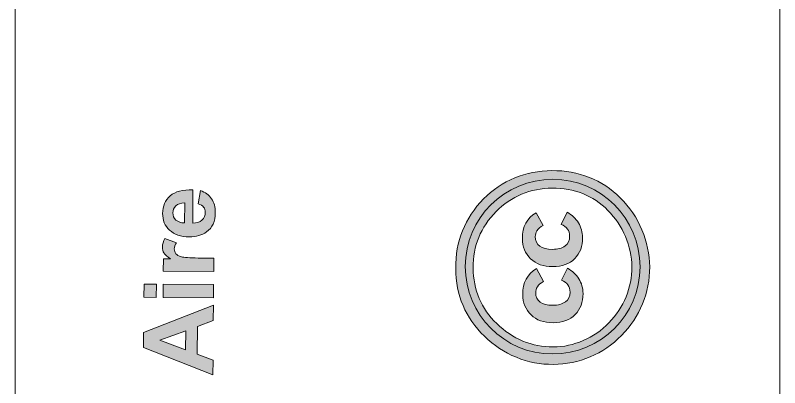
# Model space of a CAD drawing. Header units: inches. Extents: x -141 to 256, y 168 to 398.
# Drawn here: x 138.2 to 193.7, y 256.2 to 283.2 of the extents above; entities that cross this region are included whole.
import ezdxf

# ---------------------------------------------------------------- set-up
doc = ezdxf.new("R2010")
doc.units = ezdxf.units.IN
doc.header["$MEASUREMENT"] = 0
for name, color, linetype in [('Capa 1', 7, 'Continuous'), ('corte exterior', 1, 'Continuous'), ('graba raster', 2, 'Continuous')]:
    doc.layers.add(name, color=color, linetype=linetype)

# ---------------------------------------------------------------- blocks, each defined once
blk = doc.blocks.new('block 25')
at = {"layer": 'Capa 1', "true_color": 0x686868}
h = blk.add_hatch(color=251, dxfattribs=at)
h.dxf.hatch_style = 2
edge = h.paths.add_edge_path()
edge.add_spline(control_points=[(170.135, 264.858), (170.121, 266.827), (170.797, 268.51), (172.162, 269.902), (172.819, 270.569), (173.572, 271.078), (174.42, 271.427), (175.269, 271.777), (176.17, 271.956), (177.126, 271.963), (178.09, 271.97), (178.995, 271.806), (179.839, 271.473), (180.685, 271.14), (181.433, 270.644), (182.083, 269.986), (182.766, 269.304), (183.291, 268.528), (183.658, 267.659), (184.025, 266.789), (184.211, 265.89), (184.219, 264.959), (184.225, 264.028), (184.054, 263.136), (183.704, 262.283), (183.353, 261.43), (182.844, 260.663), (182.173, 259.984), (181.503, 259.304), (180.746, 258.785), (179.902, 258.427), (179.057, 258.069), (178.166, 257.887), (177.227, 257.88), (176.297, 257.873), (175.401, 258.045), (174.539, 258.395), (173.677, 258.745), (172.904, 259.258), (172.22, 259.932), (170.844, 261.263), (170.149, 262.904), (170.135, 264.858)], knot_values=[0, 0, 0, 0, 1, 1, 1, 2, 2, 2, 3, 3, 3, 4, 4, 4, 5, 5, 5, 6, 6, 6, 7, 7, 7, 8, 8, 8, 9, 9, 9, 10, 10, 10, 11, 11, 11, 12, 12, 12, 13, 13, 13, 14, 14, 14, 14], degree=3, periodic=1)
edge = h.paths.add_edge_path()
edge.add_spline(control_points=[(171.405, 264.892), (171.417, 263.283), (171.988, 261.933), (173.119, 260.842), (173.685, 260.293), (174.318, 259.872), (175.02, 259.579), (175.722, 259.286), (176.455, 259.143), (177.218, 259.149), (177.972, 259.154), (178.698, 259.308), (179.396, 259.61), (180.094, 259.914), (180.716, 260.343), (181.261, 260.9), (181.806, 261.458), (182.22, 262.085), (182.505, 262.783), (182.789, 263.481), (182.928, 264.211), (182.923, 264.974), (182.917, 265.729), (182.766, 266.459), (182.467, 267.165), (182.168, 267.871), (181.741, 268.507), (181.184, 269.074), (180.103, 270.164), (178.754, 270.703), (177.135, 270.691), (176.356, 270.685), (175.619, 270.538), (174.925, 270.248), (174.232, 269.959), (173.615, 269.539), (173.073, 268.991), (171.95, 267.851), (171.394, 266.486), (171.405, 264.892)], knot_values=[0, 0, 0, 0, 1, 1, 1, 2, 2, 2, 3, 3, 3, 4, 4, 4, 5, 5, 5, 6, 6, 6, 7, 7, 7, 8, 8, 8, 9, 9, 9, 10, 10, 10, 11, 11, 11, 12, 12, 12, 13, 13, 13, 13], degree=3, periodic=1)
edge = h.paths.add_edge_path()
edge.add_spline(control_points=[(176.009, 264.837), (176.009, 264.837), (176.506, 263.897), (176.506, 263.897), (176.297, 263.795), (176.151, 263.671), (176.068, 263.523), (175.986, 263.376), (175.944, 263.239), (175.945, 263.113), (175.95, 262.485), (176.367, 262.173), (177.197, 262.179), (177.574, 262.182), (177.875, 262.263), (178.101, 262.424), (178.326, 262.585), (178.438, 262.821), (178.435, 263.131), (178.433, 263.542), (178.229, 263.829), (177.825, 263.994), (177.825, 263.994), (178.26, 264.865), (178.26, 264.865), (178.605, 264.683), (178.877, 264.429), (179.076, 264.104), (179.276, 263.778), (179.376, 263.419), (179.379, 263.024), (179.384, 262.395), (179.195, 261.887), (178.811, 261.498), (178.429, 261.11), (177.893, 260.914), (177.206, 260.909), (176.535, 260.904), (176.002, 261.095), (175.605, 261.482), (175.209, 261.869), (175.007, 262.36), (175.004, 262.955), (174.996, 263.828), (175.332, 264.455), (176.009, 264.837)], knot_values=[0, 0, 0, 0, 1, 1, 1, 2, 2, 2, 3, 3, 3, 4, 4, 4, 5, 5, 5, 6, 6, 6, 7, 7, 7, 8, 8, 8, 9, 9, 9, 10, 10, 10, 11, 11, 11, 12, 12, 12, 13, 13, 13, 14, 14, 14, 15, 15, 15, 15], degree=3, periodic=1)
edge = h.paths.add_edge_path()
edge.add_spline(control_points=[(175.98, 268.898), (175.98, 268.898), (176.477, 267.971), (176.477, 267.971), (176.268, 267.869), (176.122, 267.745), (176.039, 267.597), (175.957, 267.45), (175.916, 267.309), (175.917, 267.175), (175.921, 266.546), (176.338, 266.235), (177.168, 266.24), (177.545, 266.243), (177.846, 266.325), (178.072, 266.486), (178.297, 266.647), (178.409, 266.882), (178.406, 267.193), (178.404, 267.603), (178.2, 267.891), (177.797, 268.056), (177.797, 268.056), (178.231, 268.939), (178.231, 268.939), (178.576, 268.749), (178.848, 268.49), (179.047, 268.166), (179.246, 267.84), (179.348, 267.485), (179.35, 267.099), (179.355, 266.462), (179.166, 265.951), (178.783, 265.567), (178.4, 265.182), (177.864, 264.988), (177.178, 264.983), (176.507, 264.978), (175.973, 265.17), (175.577, 265.557), (175.18, 265.944), (174.979, 266.435), (174.975, 267.03), (174.967, 267.902), (175.303, 268.525), (175.98, 268.898)], knot_values=[0, 0, 0, 0, 1, 1, 1, 2, 2, 2, 3, 3, 3, 4, 4, 4, 5, 5, 5, 6, 6, 6, 7, 7, 7, 8, 8, 8, 9, 9, 9, 10, 10, 10, 11, 11, 11, 12, 12, 12, 13, 13, 13, 14, 14, 14, 15, 15, 15, 15], degree=3, periodic=1)
at = {"layer": 'Capa 1', "lineweight": 0}
for points, knots in [([(170.135, 264.858), (170.121, 266.827), (170.797, 268.51), (172.162, 269.902), (172.819, 270.569), (173.572, 271.078), (174.42, 271.427), (175.269, 271.777), (176.17, 271.956), (177.126, 271.963), (178.09, 271.97), (178.995, 271.806), (179.839, 271.473), (180.685, 271.14), (181.433, 270.644), (182.083, 269.986), (182.766, 269.304), (183.291, 268.528), (183.658, 267.659), (184.025, 266.789), (184.211, 265.89), (184.219, 264.959), (184.225, 264.028), (184.054, 263.136), (183.704, 262.283), (183.353, 261.43), (182.844, 260.663), (182.173, 259.984), (181.503, 259.304), (180.746, 258.785), (179.902, 258.427), (179.057, 258.069), (178.166, 257.887), (177.227, 257.88), (176.297, 257.873), (175.401, 258.045), (174.539, 258.395), (173.677, 258.745), (172.904, 259.258), (172.22, 259.932), (170.844, 261.263), (170.149, 262.904), (170.135, 264.858)], [0, 0, 0, 0, 1, 1, 1, 2, 2, 2, 3, 3, 3, 4, 4, 4, 5, 5, 5, 6, 6, 6, 7, 7, 7, 8, 8, 8, 9, 9, 9, 10, 10, 10, 11, 11, 11, 12, 12, 12, 13, 13, 13, 14, 14, 14, 14]), ([(177.167, 258.638), (173.662, 258.644), (170.826, 261.489), (170.831, 264.994), (170.837, 268.498), (173.682, 271.335), (177.187, 271.329), (180.691, 271.323), (183.528, 268.478), (183.522, 264.973), (183.516, 261.469), (180.671, 258.633), (177.167, 258.638)], [0, 0, 0, 0, 1, 1, 1, 2, 2, 2, 3, 3, 3, 4, 4, 4, 4]), ([(171.405, 264.892), (171.417, 263.283), (171.988, 261.933), (173.119, 260.842), (173.685, 260.293), (174.318, 259.872), (175.02, 259.579), (175.722, 259.286), (176.455, 259.143), (177.218, 259.149), (177.972, 259.154), (178.698, 259.308), (179.396, 259.61), (180.094, 259.914), (180.716, 260.343), (181.261, 260.9), (181.806, 261.458), (182.22, 262.085), (182.505, 262.783), (182.789, 263.481), (182.928, 264.211), (182.923, 264.974), (182.917, 265.729), (182.766, 266.459), (182.467, 267.165), (182.168, 267.871), (181.741, 268.507), (181.184, 269.074), (180.103, 270.164), (178.754, 270.703), (177.135, 270.691), (176.356, 270.685), (175.619, 270.538), (174.925, 270.248), (174.232, 269.959), (173.615, 269.539), (173.073, 268.991), (171.95, 267.851), (171.394, 266.486), (171.405, 264.892)], [0, 0, 0, 0, 1, 1, 1, 2, 2, 2, 3, 3, 3, 4, 4, 4, 5, 5, 5, 6, 6, 6, 7, 7, 7, 8, 8, 8, 9, 9, 9, 10, 10, 10, 11, 11, 11, 12, 12, 12, 13, 13, 13, 13]), ([(175.98, 268.898), (175.98, 268.898), (176.477, 267.971), (176.477, 267.971), (176.268, 267.869), (176.122, 267.745), (176.039, 267.597), (175.957, 267.45), (175.916, 267.309), (175.917, 267.175), (175.921, 266.546), (176.338, 266.235), (177.168, 266.24), (177.545, 266.243), (177.846, 266.325), (178.072, 266.486), (178.297, 266.647), (178.409, 266.882), (178.406, 267.193), (178.404, 267.603), (178.2, 267.891), (177.797, 268.056), (177.797, 268.056), (178.231, 268.939), (178.231, 268.939), (178.576, 268.749), (178.848, 268.49), (179.047, 268.166), (179.246, 267.84), (179.348, 267.485), (179.35, 267.099), (179.355, 266.462), (179.166, 265.951), (178.783, 265.567), (178.4, 265.182), (177.864, 264.988), (177.178, 264.983), (176.507, 264.978), (175.973, 265.17), (175.577, 265.557), (175.18, 265.944), (174.979, 266.435), (174.975, 267.03), (174.967, 267.902), (175.303, 268.525), (175.98, 268.898)], [0, 0, 0, 0, 1, 1, 1, 2, 2, 2, 3, 3, 3, 4, 4, 4, 5, 5, 5, 6, 6, 6, 7, 7, 7, 8, 8, 8, 9, 9, 9, 10, 10, 10, 11, 11, 11, 12, 12, 12, 13, 13, 13, 14, 14, 14, 15, 15, 15, 15]), ([(176.009, 264.837), (176.009, 264.837), (176.506, 263.897), (176.506, 263.897), (176.297, 263.795), (176.151, 263.671), (176.068, 263.523), (175.986, 263.376), (175.944, 263.239), (175.945, 263.113), (175.95, 262.485), (176.367, 262.173), (177.197, 262.179), (177.574, 262.182), (177.875, 262.263), (178.101, 262.424), (178.326, 262.585), (178.438, 262.821), (178.435, 263.131), (178.433, 263.542), (178.229, 263.829), (177.825, 263.994), (177.825, 263.994), (178.26, 264.865), (178.26, 264.865), (178.605, 264.683), (178.877, 264.429), (179.076, 264.104), (179.276, 263.778), (179.376, 263.419), (179.379, 263.024), (179.384, 262.395), (179.195, 261.887), (178.811, 261.498), (178.429, 261.11), (177.893, 260.914), (177.206, 260.909), (176.535, 260.904), (176.002, 261.095), (175.605, 261.482), (175.209, 261.869), (175.007, 262.36), (175.004, 262.955), (174.996, 263.828), (175.332, 264.455), (176.009, 264.837)], [0, 0, 0, 0, 1, 1, 1, 2, 2, 2, 3, 3, 3, 4, 4, 4, 5, 5, 5, 6, 6, 6, 7, 7, 7, 8, 8, 8, 9, 9, 9, 10, 10, 10, 11, 11, 11, 12, 12, 12, 13, 13, 13, 14, 14, 14, 15, 15, 15, 15])]:
    blk.add_open_spline(points, degree=3, knots=knots, dxfattribs=at)

msp = doc.modelspace()

# ---------------------------------------------------------------- hatches: boundary and pattern name
at = {"layer": 'graba raster', "true_color": 0x575756}
h = msp.add_hatch(color=251, dxfattribs=at)
h.dxf.hatch_style = 2
edge = h.paths.add_edge_path()
edge.add_spline(control_points=[(151.44, 269.548), (151.44, 269.548), (151.61, 270.512), (151.61, 270.512), (151.962, 270.385), (152.231, 270.187), (152.413, 269.918), (152.596, 269.649), (152.686, 269.314), (152.683, 268.912), (152.678, 268.275), (152.466, 267.806), (152.049, 267.504), (151.714, 267.265), (151.292, 267.148), (150.785, 267.152), (150.178, 267.156), (149.705, 267.318), (149.363, 267.638), (149.023, 267.957), (148.854, 268.36), (148.858, 268.844), (148.862, 269.389), (149.045, 269.817), (149.407, 270.129), (149.768, 270.441), (150.32, 270.587), (151.062, 270.567), (151.062, 270.567), (151.043, 268.142), (151.043, 268.142), (151.331, 268.147), (151.554, 268.223), (151.715, 268.371), (151.876, 268.519), (151.957, 268.705), (151.959, 268.927), (151.96, 269.079), (151.919, 269.207), (151.837, 269.311), (151.756, 269.415), (151.624, 269.494), (151.44, 269.548)], knot_values=[0, 0, 0, 0, 1, 1, 1, 2, 2, 2, 3, 3, 3, 4, 4, 4, 5, 5, 5, 6, 6, 6, 7, 7, 7, 8, 8, 8, 9, 9, 9, 10, 10, 10, 11, 11, 11, 12, 12, 12, 13, 13, 13, 14, 14, 14, 14], degree=3, periodic=1)
edge = h.paths.add_edge_path()
edge.add_spline(control_points=[(150.462, 269.611), (150.182, 269.606), (149.969, 269.536), (149.822, 269.399), (149.675, 269.262), (149.601, 269.095), (149.599, 268.898), (149.598, 268.686), (149.673, 268.511), (149.827, 268.372), (149.979, 268.234), (150.188, 268.164), (150.451, 268.164), (150.451, 268.164), (150.462, 269.611), (150.462, 269.611)], knot_values=[0, 0, 0, 0, 1, 1, 1, 2, 2, 2, 3, 3, 3, 4, 4, 4, 5, 5, 5, 5], degree=3, periodic=1)
h = msp.add_hatch(color=251, dxfattribs=at)
h.dxf.hatch_style = 2
edge = h.paths.add_edge_path()
edge.add_spline(control_points=[(152.575, 265.602), (152.575, 265.602), (152.567, 264.634), (152.567, 264.634), (152.567, 264.634), (148.909, 264.662), (148.909, 264.662), (148.909, 264.662), (148.916, 265.561), (148.916, 265.561), (148.916, 265.561), (149.435, 265.557), (149.435, 265.557), (149.191, 265.712), (149.031, 265.852), (148.953, 265.976), (148.876, 266.099), (148.838, 266.239), (148.839, 266.395), (148.841, 266.615), (148.903, 266.827), (149.027, 267.031), (149.027, 267.031), (149.869, 266.725), (149.869, 266.725), (149.761, 266.563), (149.707, 266.411), (149.707, 266.271), (149.706, 266.136), (149.742, 266.021), (149.816, 265.926), (149.89, 265.831), (150.024, 265.756), (150.219, 265.701), (150.414, 265.645), (150.823, 265.615), (151.445, 265.61), (151.445, 265.61), (152.575, 265.602), (152.575, 265.602)], knot_values=[0, 0, 0, 0, 1, 1, 1, 2, 2, 2, 3, 3, 3, 4, 4, 4, 5, 5, 5, 6, 6, 6, 7, 7, 7, 8, 8, 8, 9, 9, 9, 10, 10, 10, 11, 11, 11, 12, 12, 12, 13, 13, 13, 13], degree=3, periodic=1)
h = msp.add_hatch(color=251, dxfattribs=at)
h.dxf.hatch_style = 2
h.paths.add_polyline_path([(152.553, 262.715), (148.894, 262.743), (148.902, 263.711), (152.561, 263.683)])
h.paths.add_polyline_path([(148.398, 262.747), (147.502, 262.754), (147.51, 263.722), (148.405, 263.714)])
h = msp.add_hatch(color=251, dxfattribs=at)
h.dxf.hatch_style = 2
h.paths.add_polyline_path([(152.548, 262.181), (152.54, 261.072), (151.389, 260.64), (151.374, 258.621), (152.518, 258.195), (152.51, 257.113), (147.474, 259.119), (147.482, 260.198)])
h.paths.add_polyline_path([(150.536, 260.319), (148.657, 259.637), (150.526, 258.941)])

# ---------------------------------------------------------------- linework, layer by layer
at = {"layer": 'corte exterior', "lineweight": 0}
msp.add_lwpolyline([(193.66, 360.057), (193.66, 360.921), (193.66, 380.248), (193.66, 384.25), (183.164, 384.25), (180.158, 384.25), (169.446, 384.25), (168.943, 384.25), (167.423, 384.25), (152.164, 384.25), (149.158, 384.25), (144.472, 384.25), (142.953, 384.25), (142.198, 384.25), (138.162, 384.25), (138.162, 168.249), (142.198, 168.249), (149.158, 168.249), (169.445, 168.249), (180.158, 168.249), (193.66, 168.249), (193.66, 168.748), (193.66, 360.057), (193.66, 360.057)], dxfattribs=at)
at = {"layer": 'graba raster', "lineweight": 0}
for points in [[(148.398, 262.747), (147.502, 262.754), (147.51, 263.722), (148.405, 263.714), (148.398, 262.747)], [(152.553, 262.715), (148.894, 262.743), (148.902, 263.711), (152.561, 263.683), (152.553, 262.715)], [(152.548, 262.181), (152.54, 261.072), (151.389, 260.64), (151.374, 258.621), (152.518, 258.195), (152.51, 257.113), (147.474, 259.119), (147.482, 260.198), (152.548, 262.181)], [(150.536, 260.319), (148.657, 259.637), (150.526, 258.941), (150.536, 260.319)]]:
    msp.add_lwpolyline(points, dxfattribs=at)
for points, knots in [([(151.44, 269.548), (151.44, 269.548), (151.61, 270.512), (151.61, 270.512), (151.962, 270.385), (152.231, 270.187), (152.413, 269.918), (152.596, 269.649), (152.686, 269.314), (152.683, 268.912), (152.678, 268.275), (152.466, 267.806), (152.049, 267.504), (151.714, 267.265), (151.292, 267.148), (150.785, 267.152), (150.178, 267.156), (149.705, 267.318), (149.363, 267.638), (149.023, 267.957), (148.854, 268.36), (148.858, 268.844), (148.862, 269.389), (149.045, 269.817), (149.407, 270.129), (149.768, 270.441), (150.32, 270.587), (151.062, 270.567), (151.062, 270.567), (151.043, 268.142), (151.043, 268.142), (151.331, 268.147), (151.554, 268.223), (151.715, 268.371), (151.876, 268.519), (151.957, 268.705), (151.959, 268.927), (151.96, 269.079), (151.919, 269.207), (151.837, 269.311), (151.756, 269.415), (151.624, 269.494), (151.44, 269.548)], [0, 0, 0, 0, 1, 1, 1, 2, 2, 2, 3, 3, 3, 4, 4, 4, 5, 5, 5, 6, 6, 6, 7, 7, 7, 8, 8, 8, 9, 9, 9, 10, 10, 10, 11, 11, 11, 12, 12, 12, 13, 13, 13, 14, 14, 14, 14]), ([(150.462, 269.611), (150.182, 269.606), (149.969, 269.536), (149.822, 269.399), (149.675, 269.262), (149.601, 269.095), (149.599, 268.898), (149.598, 268.686), (149.673, 268.511), (149.827, 268.372), (149.979, 268.234), (150.188, 268.164), (150.451, 268.164), (150.451, 268.164), (150.462, 269.611), (150.462, 269.611)], [0, 0, 0, 0, 1, 1, 1, 2, 2, 2, 3, 3, 3, 4, 4, 4, 5, 5, 5, 5]), ([(152.575, 265.602), (152.575, 265.602), (152.567, 264.634), (152.567, 264.634), (152.567, 264.634), (148.909, 264.662), (148.909, 264.662), (148.909, 264.662), (148.916, 265.561), (148.916, 265.561), (148.916, 265.561), (149.435, 265.557), (149.435, 265.557), (149.191, 265.712), (149.031, 265.852), (148.953, 265.976), (148.876, 266.099), (148.838, 266.239), (148.839, 266.395), (148.841, 266.615), (148.903, 266.827), (149.027, 267.031), (149.027, 267.031), (149.869, 266.725), (149.869, 266.725), (149.761, 266.563), (149.707, 266.411), (149.707, 266.271), (149.706, 266.136), (149.742, 266.021), (149.816, 265.926), (149.89, 265.831), (150.024, 265.756), (150.219, 265.701), (150.414, 265.645), (150.823, 265.615), (151.445, 265.61), (151.445, 265.61), (152.575, 265.602), (152.575, 265.602)], [0, 0, 0, 0, 1, 1, 1, 2, 2, 2, 3, 3, 3, 4, 4, 4, 5, 5, 5, 6, 6, 6, 7, 7, 7, 8, 8, 8, 9, 9, 9, 10, 10, 10, 11, 11, 11, 12, 12, 12, 13, 13, 13, 13])]:
    msp.add_open_spline(points, degree=3, knots=knots, dxfattribs=at)

# ---------------------------------------------------------------- block references
at = {"layer": 'graba raster'}
msp.add_blockref('block 25', (0, 0), dxfattribs=at)

doc.saveas('drawing.dxf')
